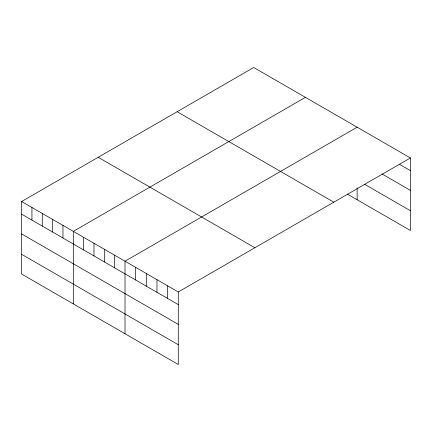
<?xml version="1.0" encoding="UTF-8"?>
<svg xmlns="http://www.w3.org/2000/svg" width="432" height="432" viewBox="0 0 432 432"><rect width="100%" height="100%" fill="white"/><g stroke="black" fill="none" stroke-linecap="round" stroke-linejoin="round"><path stroke-width="0.65" d="M410.4 157.961L178.281 291.973L178.281 364.5L21.6 274.039L21.6 201.512L253.719 67.5L410.4 157.961L410.4 230.488L347.36 194.092M305.424 97.351L73.305 231.363L73.305 303.89M357.129 127.202L125.01 261.214L125.01 333.742M399.746 164.441L410.4 170.591M381.802 173.848L410.4 190.355M364.419 184.172L410.4 210.724M177.12 111.726L333.801 202.181M98.199 157.286L254.88 247.747M21.6 201.512L178.281 291.973M21.6 214.142L178.281 304.603M21.6 233.912L178.281 324.367M21.6 254.275L178.281 344.736M357.129 187.871L357.129 199.73M167.627 285.822L167.627 298.453M156.973 279.671L156.973 292.302M146.318 273.515L146.318 286.151M135.664 267.365L135.664 279.995M114.669 255.247L114.669 267.878M104.328 249.275L104.328 261.905M93.987 243.302L93.987 255.933M83.646 237.335L83.646 249.966M62.964 225.391L62.964 238.027M52.623 219.424L52.623 232.054M42.282 213.451L42.282 226.082M31.941 207.484L31.941 220.115"/></g></svg>
